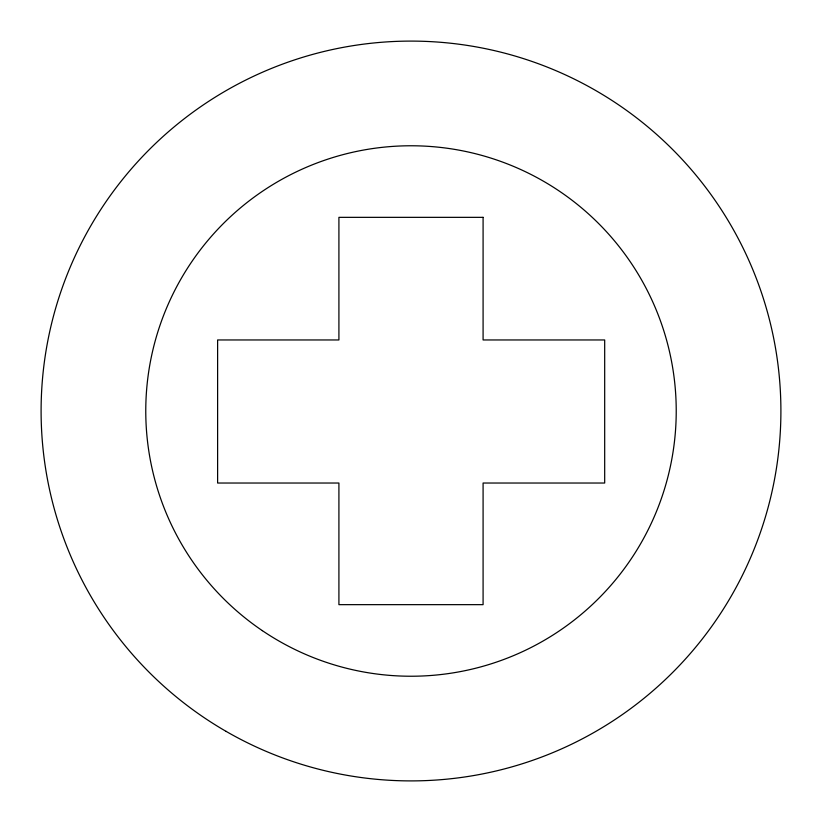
<?xml version="1.0" encoding="UTF-8"?>
<svg xmlns="http://www.w3.org/2000/svg" width="822" height="822" viewBox="0 0 822 822"><rect width="100%" height="100%" fill="white"/><g stroke="black" fill="none" stroke-linecap="round" stroke-linejoin="round"><path stroke-width="1.23" d="M483.089 217.347L338.911 217.347L338.911 339.959L217.614 339.959L217.614 483.028L338.911 483.028L338.911 604.653L483.089 604.653L483.089 483.028L604.684 483.028L604.684 339.959L483.089 339.959L483.089 217.347M262.341 630.649A265.218 265.218 0 0 0 675.55 429.916A265.218 265.218 0 0 0 295.108 172.435A265.218 265.218 0 0 0 262.341 630.649M226.05 731.344A369.9 369.9 0 0 0 780.9 411A369.9 369.9 0 0 0 226.05 90.656A369.9 369.9 0 0 0 226.05 731.344"/></g></svg>
